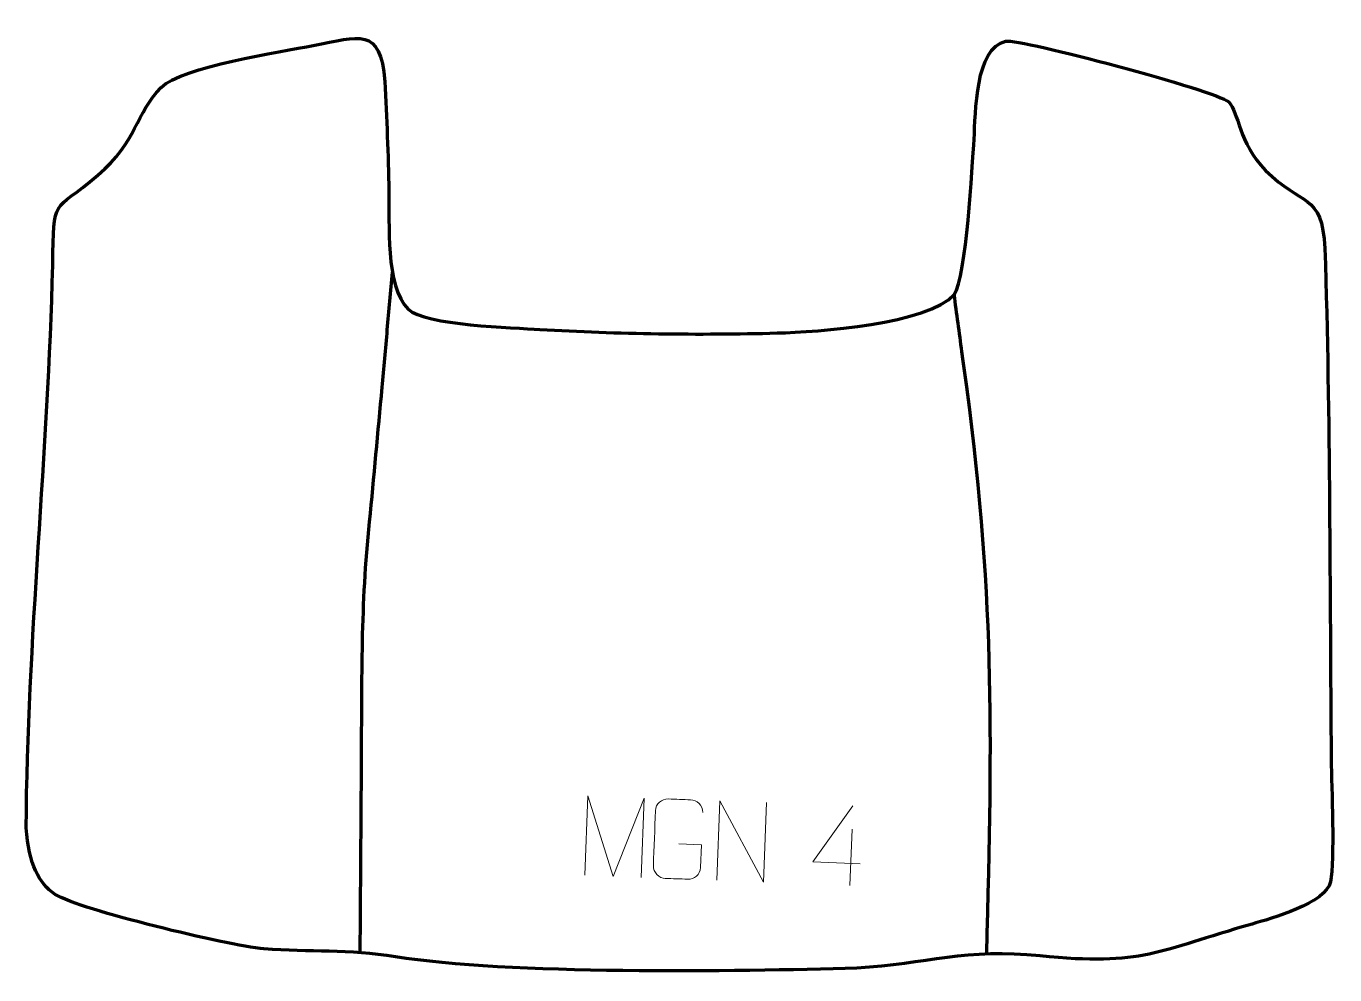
# Model space of a CAD drawing. Header units: millimetres. Extents: x 1021 to 1431, y 407 to 705.
import ezdxf

# ---------------------------------------------------------------- set-up
doc = ezdxf.new("R2010")
doc.units = ezdxf.units.MM
doc.header["$MEASUREMENT"] = 0
doc.layers.add('layer 2', color=7, linetype='Continuous')
doc.layers.add('layer 3', color=7, linetype='Continuous')

msp = doc.modelspace()

# ---------------------------------------------------------------- linework, layer by layer
at = {"layer": 'layer 2', "color": 140, "lineweight": 158}
for points, knots in [([(1125.6085, 413.7244), (1125.7441, 433.7776), (1125.8797, 453.8308), (1126.0152, 473.884), (1126.0152, 473.884), (1126.1472, 500.0489), (1125.8436, 522.7426), (1128.5108, 549.0028), (1128.5108, 549.0028), (1129.9387, 563.0611), (1131.2013, 577.1329), (1132.4741, 591.2059), (1132.4741, 591.2059), (1133.0183, 597.2229), (1133.5626, 603.2398), (1134.1069, 609.2567), (1134.1069, 609.2567), (1134.6512, 615.2736), (1135.1955, 621.2905), (1135.7397, 627.3074)], [0, 0, 0, 0, 0.16666667, 0.16666667, 0.16666667, 0.16666667, 0.33333333, 0.33333333, 0.33333333, 0.33333333, 0.5, 0.5, 0.5, 0.5, 0.66666667, 0.66666667, 0.66666667, 0.66666667, 1, 1, 1, 1]), ([(1322.2469, 413.2962), (1324.0381, 484.2772), (1324.8582, 526.7153), (1315.0571, 597.9625), (1315.0571, 597.9625), (1315.0571, 597.9625), (1314.8535, 599.4431), (1314.8535, 599.4431), (1314.8535, 599.4431), (1314.8535, 599.4431), (1314.4519, 602.3832), (1314.4519, 602.3832), (1314.4519, 602.3832), (1313.6397, 608.3678), (1312.8275, 614.3524), (1312.0155, 620.3371)], [0, 0, 0, 0, 0.2, 0.2, 0.2, 0.2, 0.4, 0.4, 0.4, 0.4, 0.6, 0.6, 0.6, 0.6, 1, 1, 1, 1])]:
    msp.add_open_spline(points, degree=3, knots=knots, dxfattribs=at)
at = {"layer": 'layer 3', "color": 242, "lineweight": 158}
msp.add_open_spline([(1133.3265, 687.2125), (1131.8663, 704.5554), (1125.5122, 701.2896), (1110.8149, 698.4529), (1110.8149, 698.4529), (1100.8905, 696.6163), (1069.2742, 691.699), (1063.0982, 685.3406), (1063.0982, 685.3406), (1055.0613, 677.0664), (1055.6365, 668.3602), (1043.3042, 657.8131), (1043.3042, 657.8131), (1028.7482, 645.3639), (1029.6075, 651.7819), (1029.0911, 629.5733), (1029.0911, 629.5733), (1027.7262, 570.8746), (1021.1729, 511.3667), (1020.7635, 452.8756), (1020.7635, 452.8756), (1021.6333, 441.4319), (1024.7676, 435.5334), (1029.8134, 432.0214), (1029.8134, 432.0214), (1038.0069, 427.0209), (1083.5894, 416.0524), (1095.3601, 414.943), (1095.3601, 414.943), (1109.9021, 413.8027), (1121.8143, 414.8674), (1136.6867, 412.4415), (1136.6867, 412.4415), (1171.461, 406.7692), (1243.8814, 407.7123), (1281.4227, 408.8972), (1281.4227, 408.8972), (1303.1903, 410.1342), (1316.0449, 415.2033), (1339.0261, 412.7008), (1339.0261, 412.7008), (1371.2763, 409.4237), (1375.8774, 414.2565), (1405.4818, 422.698), (1405.4818, 422.698), (1411.4176, 424.3905), (1428.749, 429.2775), (1430.0726, 435.9182), (1430.0726, 435.9182), (1431.469, 442.9248), (1430.4465, 465.6982), (1430.3284, 474.3294), (1430.3284, 474.3294), (1429.8551, 527.9237), (1430.0752, 581.1019), (1428.3594, 634.7185), (1428.3594, 634.7185), (1427.4419, 652.6615), (1420.8907, 647.8892), (1409.7537, 659.2896), (1409.7537, 659.2896), (1401.1476, 668.0992), (1401.3591, 677.3302), (1398.2245, 680.7975), (1398.2245, 680.7975), (1394.0015, 684.3573), (1332.613, 700.721), (1328.2575, 699.8335), (1328.2575, 699.8335), (1318.5188, 697.8492), (1318.7881, 677.3435), (1318.2478, 669.131), (1318.2478, 669.131), (1317.6833, 660.5487), (1315.8782, 626.02), (1312.0155, 620.3371), (1312.0155, 620.3371), (1303.9135, 611.0275), (1269.0372, 608.5841), (1256.4259, 608.2452), (1256.4259, 608.2452), (1231.8134, 607.5835), (1206.5147, 607.928), (1181.9521, 609.3741), (1181.9521, 609.3741), (1173.8941, 609.8767), (1145.7234, 610.6429), (1140.6439, 615.7266), (1140.6439, 615.7266), (1133.4558, 622.9205), (1134.7765, 642.9277), (1134.6156, 652.7136), (1134.6156, 652.7136), (1134.3268, 664.231), (1133.9835, 675.7083), (1133.3265, 687.2125)], degree=3, knots=[0, 0, 0, 0, 0.04, 0.04, 0.04, 0.04, 0.08, 0.08, 0.08, 0.08, 0.12, 0.12, 0.12, 0.12, 0.16, 0.16, 0.16, 0.16, 0.2, 0.2, 0.2, 0.2, 0.24, 0.24, 0.24, 0.24, 0.28, 0.28, 0.28, 0.28, 0.32, 0.32, 0.32, 0.32, 0.36, 0.36, 0.36, 0.36, 0.4, 0.4, 0.4, 0.4, 0.44, 0.44, 0.44, 0.44, 0.48, 0.48, 0.48, 0.48, 0.52, 0.52, 0.52, 0.52, 0.56, 0.56, 0.56, 0.56, 0.6, 0.6, 0.6, 0.6, 0.64, 0.64, 0.64, 0.64, 0.68, 0.68, 0.68, 0.68, 0.72, 0.72, 0.72, 0.72, 0.76, 0.76, 0.76, 0.76, 0.8, 0.8, 0.8, 0.8, 0.84, 0.84, 0.84, 0.84, 0.88, 0.88, 0.88, 0.88, 0.92, 0.92, 0.92, 0.92, 1, 1, 1, 1], dxfattribs=at)
at = {"layer": 'layer 3', "color": 250, "lineweight": 9}
for points, knots in [([(1196.06, 438.0087), (1196.06, 438.0087), (1197.008, 462.9487), (1197.008, 462.9487), (1197.008, 462.9487), (1197.008, 462.9487), (1204.9788, 437.6697), (1204.9788, 437.6697), (1204.9788, 437.6697), (1204.9788, 437.6697), (1214.6802, 462.2764), (1214.6802, 462.2764), (1214.6802, 462.2764), (1214.6802, 462.2764), (1213.7323, 437.337), (1213.7323, 437.337)], [0, 0, 0, 0, 0.2, 0.2, 0.2, 0.2, 0.4, 0.4, 0.4, 0.4, 0.6, 0.6, 0.6, 0.6, 1, 1, 1, 1]), ([(1225.5538, 447.8835), (1225.5538, 447.8835), (1232.7167, 447.6113), (1232.7167, 447.6113), (1232.7167, 447.6113), (1232.7167, 447.6113), (1232.4445, 440.4484), (1232.4445, 440.4484), (1232.4445, 440.4484), (1232.2166, 438.1319), (1230.4844, 436.7171), (1228.3378, 436.7879), (1228.3378, 436.7879), (1226.0076, 436.8769), (1223.6773, 436.9654), (1221.3475, 437.0536), (1221.3475, 437.0536), (1219.42, 437.0214), (1217.5208, 438.9795), (1217.6086, 440.9949), (1217.6086, 440.9949), (1217.8282, 446.7607), (1218.0473, 452.5263), (1218.266, 458.2914), (1218.266, 458.2914), (1218.3515, 460.4278), (1220.1623, 462.0794), (1222.3125, 461.9844), (1222.3125, 461.9844), (1224.6366, 461.896), (1226.961, 461.8077), (1229.2854, 461.7193), (1229.2854, 461.7193), (1231.2321, 461.6807), (1233.1654, 460.1146), (1233.0994, 457.6777)], [0, 0, 0, 0, 0.1, 0.1, 0.1, 0.1, 0.2, 0.2, 0.2, 0.2, 0.3, 0.3, 0.3, 0.3, 0.4, 0.4, 0.4, 0.4, 0.5, 0.5, 0.5, 0.5, 0.6, 0.6, 0.6, 0.6, 0.7, 0.7, 0.7, 0.7, 0.8, 0.8, 0.8, 0.8, 1, 1, 1, 1]), ([(1237.5247, 436.4363), (1237.5247, 436.4363), (1238.4725, 461.3718), (1238.4725, 461.3718), (1238.4725, 461.3718), (1238.4725, 461.3718), (1252.1689, 435.8796), (1252.1689, 435.8796), (1252.1689, 435.8796), (1252.1689, 435.8796), (1253.1167, 460.8152), (1253.1167, 460.8152)], [0, 0, 0, 0, 0.25, 0.25, 0.25, 0.25, 0.5, 0.5, 0.5, 0.5, 1, 1, 1, 1]), ([(1282.4925, 441.6254), (1282.4925, 441.6254), (1267.6815, 442.1884), (1267.6815, 442.1884), (1267.6815, 442.1884), (1267.6815, 442.1884), (1280.2369, 459.7947), (1280.2369, 459.7947)], [0, 0, 0, 0, 0.33333333, 0.33333333, 0.33333333, 0.33333333, 1, 1, 1, 1])]:
    msp.add_open_spline(points, degree=3, knots=knots, dxfattribs=at)
msp.add_open_spline([(1279.9593, 452.4905), (1279.9593, 452.4905), (1279.2883, 434.8386), (1279.2883, 434.8386)], degree=3, dxfattribs=at)

doc.saveas('drawing.dxf')
